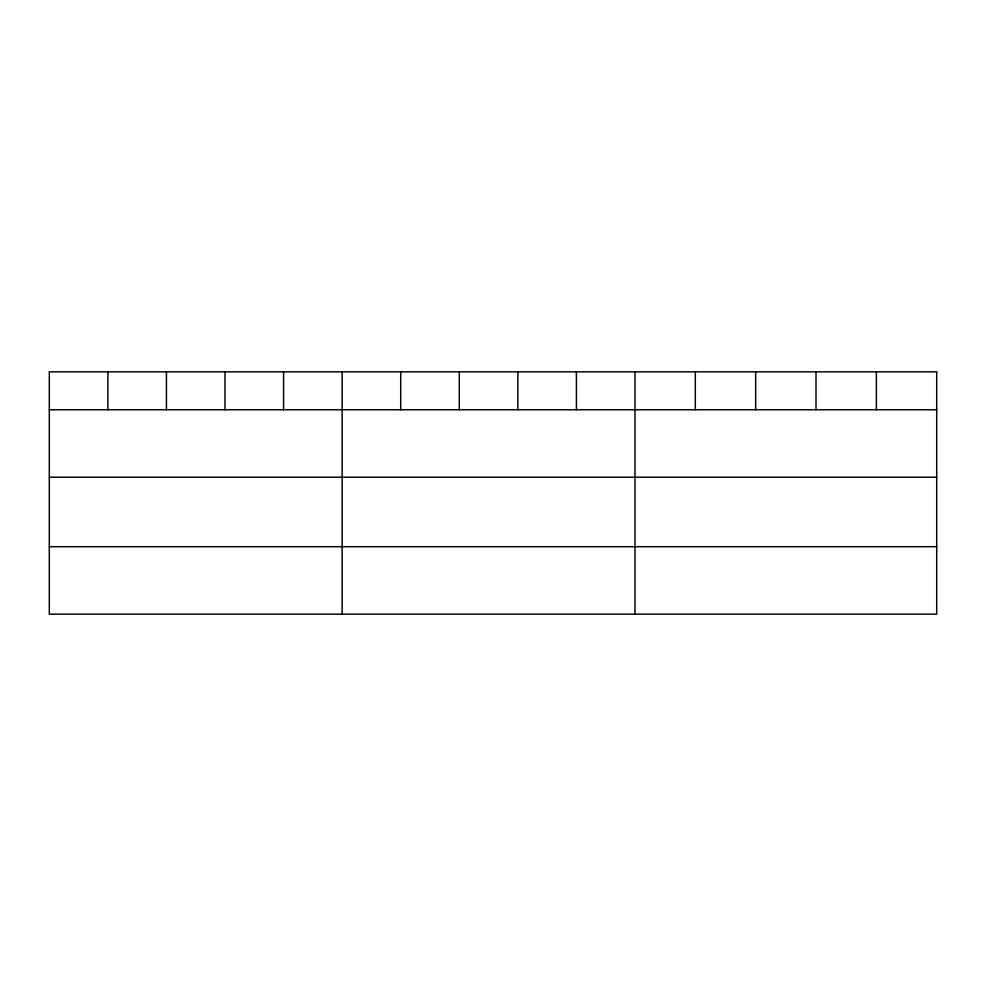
<?xml version="1.0" encoding="UTF-8"?>
<svg xmlns="http://www.w3.org/2000/svg" width="986" height="986" viewBox="0 0 986 986"><rect width="100%" height="100%" fill="white"/><g stroke="black" fill="none" stroke-linecap="round" stroke-linejoin="round"><path stroke-width="1.48" d="M49.3 409.757L936.7 409.757M49.3 477.212L936.7 477.212M49.3 546.7L936.7 546.7M876.357 371.845L876.357 409.757M816.014 371.845L816.014 409.757M755.67 371.845L755.67 409.757M695.327 371.845L695.327 409.757M634.984 371.845L634.984 614.155M576.416 371.845L576.416 409.757M517.847 371.845L517.847 409.757M459.279 371.845L459.279 409.757M400.71 371.845L400.71 409.757M342.142 371.845L342.142 614.155M283.574 371.845L283.574 409.757M225.005 371.845L225.005 409.757M166.437 371.845L166.437 409.757M107.868 371.845L107.868 409.757M936.7 371.845L49.3 371.845L49.3 614.155L936.7 614.155L936.7 371.845"/></g></svg>
